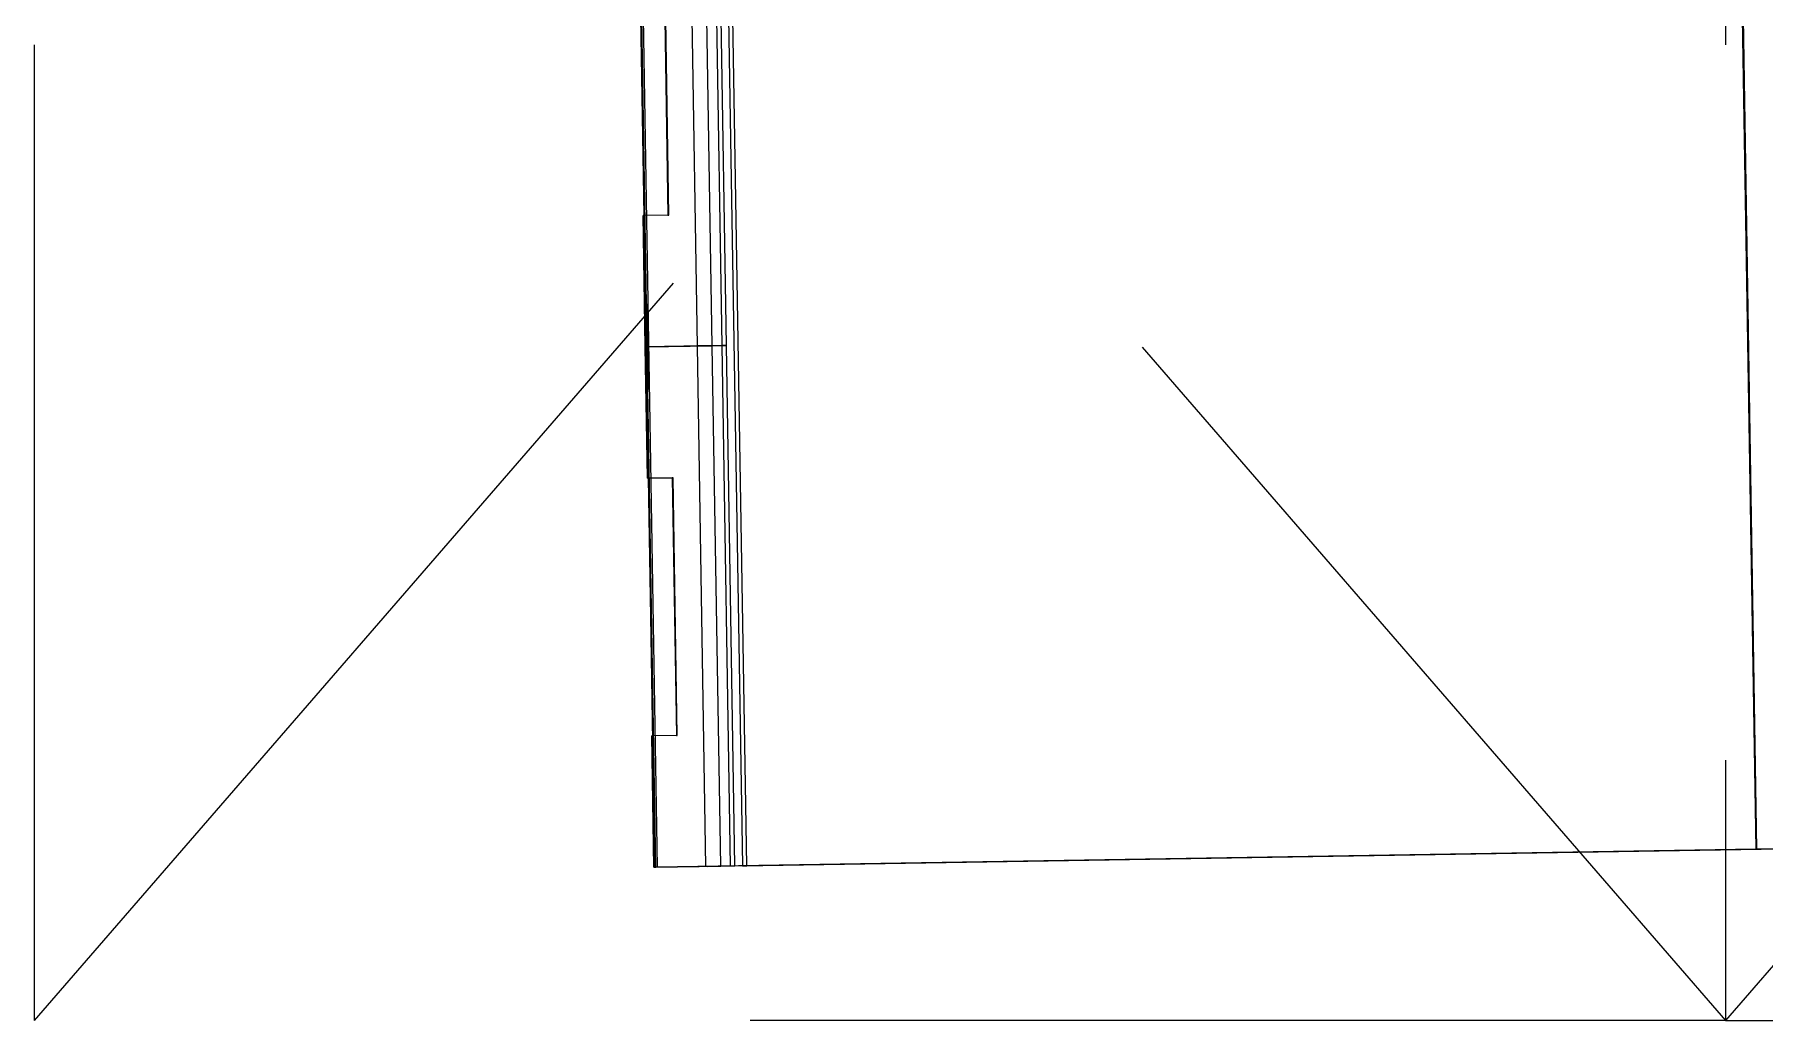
# Model space of a CAD drawing. Header units: millimetres. Extents: x -34838 to 729576, y -214038 to 121482.
# Drawn here: x 574486 to 575816, y -94148 to -93390 of the extents above; entities that cross this region are included whole.
import ezdxf

# ---------------------------------------------------------------- set-up
doc = ezdxf.new("R2010")
doc.units = ezdxf.units.MM
doc.header["$MEASUREMENT"] = 0
doc.linetypes.add('ШТРИХОВА 1_2', pattern=[1300, 750, -550])
doc.layers.add('0_Ном._пера__1', color=7, linetype='Continuous', lineweight=13)

msp = doc.modelspace()

# ---------------------------------------------------------------- linework, layer by layer
at = {"layer": '0_Ном._пера__1', "color": 7, "linetype": 'ШТРИХОВА 1_2', "lineweight": 13}
for p, q in [((574486.2, -94147.6), (574486.2, -92647.6)), ((574486.2, -94147.6), (575786.2, -92647.6)), ((574486.2, -92647.6), (575786.2, -94147.6)), ((575786.2, -92647.6), (575786.2, -94147.6)), ((575786.2, -92647.6), (575786.2, -94147.6)), ((577086.2, -92647.6), (575786.2, -94147.6)), ((575786.2, -94147.6), (574486.2, -94147.6)), ((575786.2, -94147.6), (577086.2, -94147.6))]:
    msp.add_line(p, q, dxfattribs=at)
at = {"layer": '0_Ном._пера__1', "color": 7, "linetype": 'Continuous', "lineweight": 13}
for p, q in [((575796.4, -93216.1), (575809.4, -94016)), ((575797.1, -93216.1), (575810.1, -94016)), ((574956.1, -93600.2), (574950, -93229.9)), ((574956.7, -93597.4), (574950.7, -93229.9)), ((574951.6, -93229.9), (574964.7, -94029.8)), ((574995.7, -93629.3), (574989.2, -93229.3)), ((575007.2, -93629.1), (575000.7, -93229.1)), ((575014.8, -93628.9), (575008.2, -93229)), ((575018.1, -93628.9), (575011.6, -93228.9)), ((575017.2, -93228.8), (575030.3, -94028.7)), ((575033.7, -94028.7), (575020.6, -93228.8)), ((574954.8, -93528.9), (574951.6, -93330.9)), ((574969.8, -93330.6), (574973.1, -93528.6)), ((574973.8, -93528.6), (574970.6, -93330.6)), ((574954.1, -93528.9), (574954.8, -93528.9)), ((574954.8, -93528.9), (574954.1, -93528.9)), ((574955.7, -93629.9), (574954.1, -93528.9)), ((574973.1, -93528.6), (574954.8, -93528.9)), ((574973.8, -93528.6), (574954.8, -93528.9)), ((574973.1, -93528.6), (574973.8, -93528.6)), ((574957.1, -93597.4), (574956.1, -93597.4)), ((574957.7, -93662.4), (574956.7, -93597.4)), ((574956.6, -93629.9), (574956.1, -93600.2)), ((574956.1, -93604.9), (574956.9, -93654.9)), ((574957.2, -93654.9), (574956.4, -93604.9)), ((574957.1, -93604.9), (574957.9, -93654.9)), ((574958.2, -93654.9), (574957.4, -93604.9)), ((575014.8, -93628.9), (574955.7, -93629.9)), ((575014.8, -93628.9), (574955.7, -93629.9)), ((574957.4, -93730.9), (574955.7, -93629.9)), ((574955.7, -93629.9), (574956.5, -93629.9)), ((574955.7, -93629.9), (574956.5, -93629.9)), ((574956.5, -93629.9), (574956.6, -93629.9)), ((574956.5, -93629.9), (574956.6, -93629.9)), ((574956.6, -93629.9), (575007.2, -93629.1)), ((574956.6, -93629.9), (575007.2, -93629.1)), ((574957.1, -93659.6), (574956.6, -93629.9)), ((575002.3, -94029.2), (574995.7, -93629.3)), ((575007.2, -93629.1), (574996.2, -93629.2)), ((575007.2, -93629.1), (574996.2, -93629.2)), ((574996.8, -93629.2), (575018.1, -93628.9)), ((574996.8, -93629.2), (575018.1, -93628.9)), ((575013.7, -94029), (575007.2, -93629.1)), ((575021.3, -94028.9), (575014.8, -93628.9)), ((575018.1, -93628.9), (575014.8, -93628.9)), ((575018.1, -93628.9), (575014.8, -93628.9)), ((575024.6, -94028.8), (575018.1, -93628.9)), ((574963.1, -94029.8), (574957.1, -93659.6)), ((574958.2, -93662.4), (574957.2, -93662.4)), ((574963.7, -94029.8), (574957.7, -93662.4)), ((574957.4, -93730.9), (574976.4, -93730.6)), ((574958.1, -93730.9), (574957.4, -93730.9)), ((574977.1, -93730.6), (574958.1, -93730.9)), ((574961.4, -93928.8), (574958.1, -93730.9)), ((574977.1, -93730.6), (574976.4, -93730.6)), ((574976.4, -93730.6), (574979.6, -93928.5)), ((574980.3, -93928.5), (574977.1, -93730.6)), ((574960.6, -93928.9), (574961.4, -93928.8)), ((574961.4, -93928.8), (574960.6, -93928.9)), ((574962.3, -94029.8), (574960.6, -93928.9)), ((574979.6, -93928.5), (574961.4, -93928.8)), ((574980.3, -93928.5), (574961.4, -93928.8)), ((574979.6, -93928.5), (574980.3, -93928.5)), ((575809.4, -94016), (574964.7, -94029.8)), ((575030.3, -94028.7), (575880.1, -94014.9)), ((575810.1, -94016), (575809.4, -94016)), ((575885.1, -94014.8), (575810.1, -94016)), ((575021.3, -94028.9), (574962.3, -94029.8)), ((574962.3, -94029.8), (574963.1, -94029.8)), ((574963.1, -94029.8), (574963.7, -94029.8)), ((575033.7, -94028.7), (574963.7, -94029.8)), ((574963.7, -94029.8), (575013.7, -94029)), ((574964.7, -94029.8), (574963.7, -94029.8)), ((575013.7, -94029), (575002.7, -94029.2)), ((575003.3, -94029.2), (575024.6, -94028.8)), ((575024.6, -94028.8), (575021.3, -94028.9)), ((575030.3, -94028.7), (575033.7, -94028.7))]:
    msp.add_line(p, q, dxfattribs=at)
for centre, major_axis, start_param, end_param in [((574956.3, -93604.9), (-0.12, 7.5), 4.712302, 7.853895), ((574957.3, -93604.9), (-0.12, 7.5), 4.712302, 6.283185), ((574957.3, -93604.9), (-0.12, 7.5), 0, 1.57071), ((574957.1, -93654.9), (0.12, -7.5), 4.712302, 7.853895), ((574958.1, -93654.9), (0.12, -7.5), 4.712302, 6.283185), ((574958.1, -93654.9), (0.12, -7.5), 0, 1.570709)]:
    msp.add_ellipse(centre, major_axis=major_axis, ratio=0.017452, start_param=start_param, end_param=end_param, dxfattribs=at)

doc.saveas('drawing.dxf')
